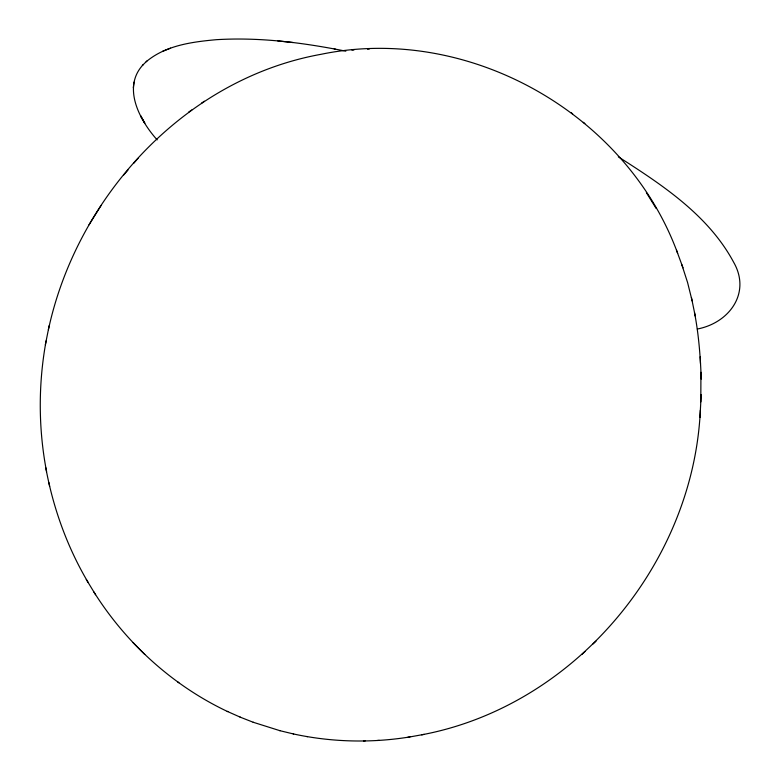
<?xml version="1.0" encoding="UTF-8"?>
<svg xmlns="http://www.w3.org/2000/svg" width="780" height="780" viewBox="0 0 780 780"><rect width="100%" height="100%" fill="white"/><g stroke="black" fill="none" stroke-linecap="round" stroke-linejoin="round"><path stroke-width="1.17" d="M700.81 401.856L700.928 372.274M421.658 734.818C574.109 706.222 693.254 564.35 700.352 410.212M699.972 417.456L701.191 394.69M157.16 139.883C139.912 120.695 121.768 87.487 143.14 64.72M133.984 82.173L133.331 87.847M46.127 340.821C38.2 383.955 38.288 428.581 46.586 471.656M48.399 329.696C77.035 196.667 184.928 78.819 321.145 54.288C467.785 23.917 626.272 112.973 677.654 253.325M45.357 344.819L49.179 325.66M101.098 205.462L89.017 224.796M123.688 174.993L127.988 170.03M133.819 163.205L138.041 158.33M146.143 61.766C165.516 45.396 192.007 41.886 216.43 39.683C259.837 37.05 303.322 42.685 345.823 51.178M142.37 65.471L146.903 61.006M582.075 654.293L584.961 651.583M593.014 643.987L595.978 641.209M188.799 112.018L191.763 109.98M201.503 103.194L204.37 101.224M162.532 51.343L170.557 48.165M697.33 329.023C729.261 322.949 751.316 292.948 733.619 262.187C708.435 215.241 662.064 184.733 618.306 156.809M293.183 733.892C331.461 742.258 371.309 743.203 409.968 736.915M407.677 737.334L424.154 734.36M351.946 50.135L353.935 50.017M367.507 49.189L369.262 49.091M377.471 740.464L379.382 740.395M363.46 741L365.147 740.942M277.807 40.921L292.997 42.529M334.191 48.896L335.302 49.091M306.755 736.515L307.486 736.691M279.747 730.645L293.67 734.009M279.991 730.704L253.149 722.241M240.045 717.093L253.364 722.319M93.902 592C126.058 643.149 172.526 685.425 227.185 711.36L227.867 711.633M227.185 711.36L240.493 717.268M177.547 681.769L178.874 682.783M571.292 112.788L572.647 113.87M583.313 122.333L584.854 123.571M132.99 642.535L144.768 654.41M656.185 208.484L646.386 192.689M45.776 467.678C53.118 507.936 67.207 547.063 88.052 582.309M86.268 579.433L95.589 594.731M681.759 264.478L687.599 282.584L692.162 300.982M676.455 250.078L682.997 267.852M694.492 312.517C698.734 334.454 700.45 356.801 701.23 379.109M48.848 482.508L49.647 486.369M691.431 297.482L695.243 316.105M700.177 356.782L700.479 363.509M144.749 123.084L140.585 115.771L144.749 123.084"/></g></svg>
